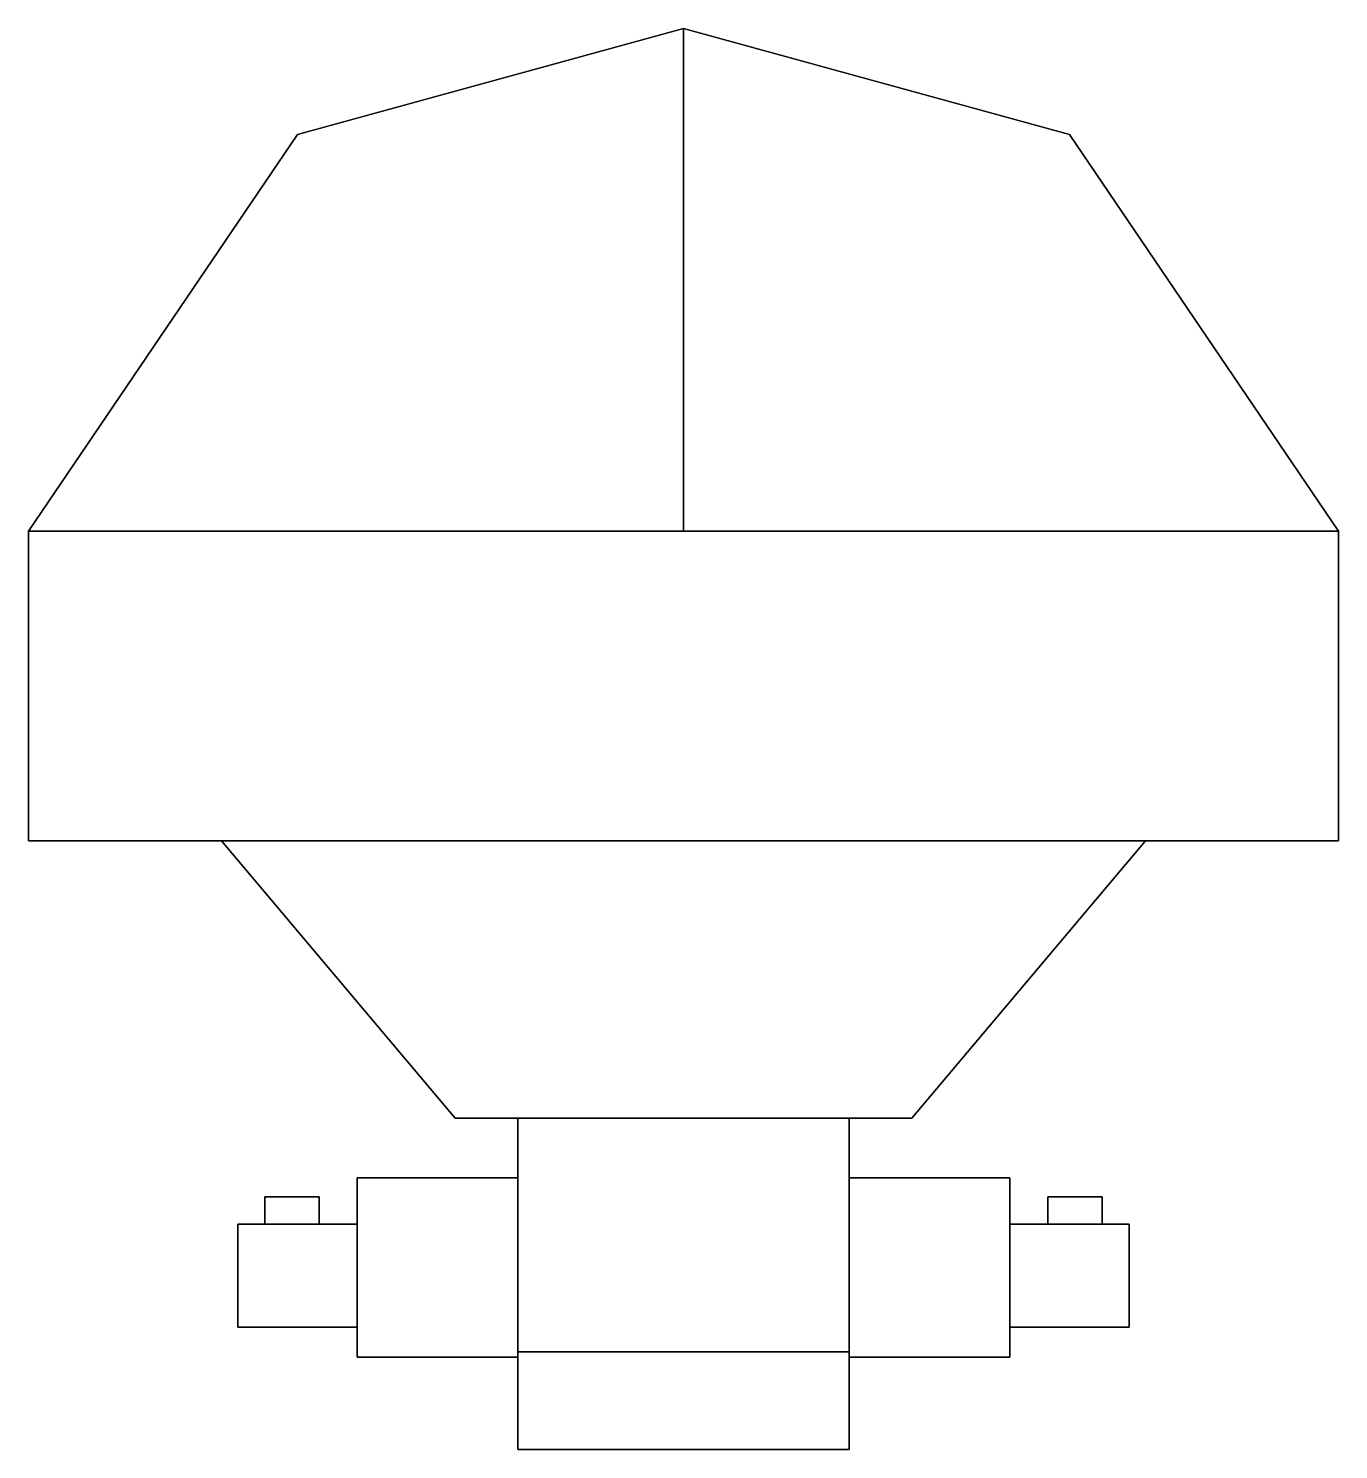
# Model space of a CAD drawing. Extents: x -2.41 to 2.41, y -2.87 to 2.36.
import ezdxf

# ---------------------------------------------------------------- set-up
doc = ezdxf.new("R2010")
doc.units = 0
doc.layers.add('TURRET', color=2, linetype='CONTINUOUS')

msp = doc.modelspace()

# ---------------------------------------------------------------- linework, layer by layer
at = {"layer": 'TURRET'}
for points in [[(-2.41, 0.51, 1.64), (-1.42, 1.97, 1.64), (0, 2.36, 1.64), (0, 0.51, 1.64)], [(0, 2.36, 4.06), (-1.42, 1.97, 4.06), (-2.41, 0.51, 4.06), (0, 0.51, 4.06)], [(0, 2.36, 1.64), (-1.42, 1.97, 1.64), (-1.42, 1.97, 4.06), (0, 2.36, 4.06)], [(-1.42, 1.97, 4.06), (0, 2.36, 4.06), (0, 2.36, 5.09), (-1.42, 1.97, 5.09)], [(0, 0.51, 1.64), (0, 2.36, 1.64), (1.42, 1.97, 1.64), (2.41, 0.51, 1.64)], [(1.42, 1.97, 4.06), (0, 2.36, 4.06), (0, 0.51, 4.06), (2.41, 0.51, 4.06)], [(1.42, 1.97, 1.64), (0, 2.36, 1.64), (0, 2.36, 4.06), (1.42, 1.97, 4.06)], [(1.42, 1.97, 4.06), (0, 2.36, 4.06), (0, 2.36, 5.09), (1.42, 1.97, 5.09)], [(-2.41, 0.51, 4.06), (-1.42, 1.97, 4.06), (-1.42, 1.97, 1.64), (-2.41, 0.51, 1.64)], [(-2.41, 0.51, 4.06), (-1.42, 1.97, 4.06), (-1.42, 1.97, 5.09), (-2.41, 0.51, 5.09)], [(2.41, 0.51, 1.64), (1.42, 1.97, 1.64), (1.42, 1.97, 4.06), (2.41, 0.51, 4.06)], [(2.41, 0.51, 4.06), (1.42, 1.97, 4.06), (1.42, 1.97, 5.09), (2.41, 0.51, 5.09)], [(2.41, 0.51, 4.06), (-2.41, 0.51, 4.06), (-2.41, -0.63, 4.06), (2.41, -0.63, 4.06)], [(-2.41, -0.63, 1.64), (-2.41, 0.51, 1.64), (2.41, 0.51, 1.64), (2.41, -0.63, 1.64)], [(-2.41, -0.63, 4.06), (-2.41, 0.51, 4.06), (-2.41, 0.51, 1.64), (-2.41, -0.63, 1.64)], [(-2.41, -0.63, 4.06), (-2.41, 0.51, 4.06), (-2.41, 0.51, 5.09), (-2.41, -0.63, 5.09)], [(2.41, -0.63, 1.64), (2.41, 0.51, 1.64), (2.41, 0.51, 4.06), (2.41, -0.63, 4.06)], [(2.41, -0.63, 4.06), (2.41, 0.51, 4.06), (2.41, 0.51, 5.09), (2.41, -0.63, 5.09)], [(-1.7, -0.63, 4.06), (-2.41, -0.63, 4.06), (-2.41, -0.63, 1.64), (-1.7, -0.63, 1.64)], [(-1.7, -0.63, 4.06), (-2.41, -0.63, 4.06), (-2.41, -0.63, 5.09), (-1.7, -0.63, 5.09)], [(1.7, -0.63, 4.06), (-1.7, -0.63, 4.06), (-0.84, -1.65, 4.06), (0.84, -1.65, 4.06)], [(-0.84, -1.65, 1.64), (-1.7, -0.63, 1.64), (1.7, -0.63, 1.64), (0.84, -1.65, 1.64)], [(-0.84, -1.65, 4.06), (-1.7, -0.63, 4.06), (-1.7, -0.63, 1.64), (-0.84, -1.65, 1.64)], [(-0.84, -1.65, 4.06), (-1.7, -0.63, 4.06), (-1.7, -0.63, 5.09), (-0.84, -1.65, 5.09)], [(0.84, -1.65, 1.64), (1.7, -0.63, 1.64), (1.7, -0.63, 4.06), (0.84, -1.65, 4.06)], [(0.84, -1.65, 4.06), (1.7, -0.63, 4.06), (1.7, -0.63, 5.09), (0.84, -1.65, 5.09)], [(2.41, -0.63, 4.06), (1.7, -0.63, 4.06), (1.7, -0.63, 1.64), (2.41, -0.63, 1.64)], [(1.7, -0.63, 4.06), (2.41, -0.63, 4.06), (2.41, -0.63, 5.09), (1.7, -0.63, 5.09)], [(0.84, -1.65, 4.06), (-0.84, -1.65, 4.06), (-0.84, -1.65, 1.64), (0.84, -1.65, 1.64)], [(-0.61, -1.65, 4.06), (-0.84, -1.65, 4.06), (-0.84, -1.65, 5.09), (-0.61, -1.65, 5.09)], [(-0.61, -2.51, 3.04), (-0.61, -1.65, 2.64), (0.61, -1.65, 2.64), (0.61, -2.51, 3.04)], [(-0.61, -2.51, 3.19), (-0.61, -1.65, 3.19), (-0.61, -1.65, 2.64), (-0.61, -2.51, 3.04)], [(0.61, -1.65, 3.19), (-0.61, -1.65, 3.19), (-0.61, -1.65, 5.4), (0.61, -1.65, 5.4)], [(0.61, -1.65, 5.4), (-0.61, -1.65, 5.4), (-0.61, -2.87, 5.4), (0.61, -2.87, 5.4)], [(-0.61, -2.87, 3.19), (-0.61, -1.65, 3.19), (0.61, -1.65, 3.19), (0.61, -2.87, 3.19)], [(-0.61, -2.87, 5.4), (-0.61, -1.65, 5.4), (-0.61, -1.65, 3.19), (-0.61, -2.87, 3.19)], [(0.61, -2.51, 3.04), (0.61, -1.65, 2.64), (0.61, -1.65, 3.19), (0.61, -2.51, 3.19)], [(0.61, -2.87, 3.19), (0.61, -1.65, 3.19), (0.61, -1.65, 5.4), (0.61, -2.87, 5.4)], [(0.61, -1.65, 4.06), (0.84, -1.65, 4.06), (0.84, -1.65, 5.09), (0.61, -1.65, 5.09)], [(-0.61, -1.87, 5.18), (-1.2, -1.87, 5.18), (-1.2, -2.53, 5.18), (-0.61, -2.53, 5.18)], [(-1.2, -2.53, 3.56), (-1.2, -1.87, 3.56), (-0.61, -1.87, 3.56), (-0.61, -2.53, 3.56)], [(-0.61, -1.87, 3.56), (-1.2, -1.87, 3.56), (-1.2, -1.87, 5.18), (-0.61, -1.87, 5.18)], [(-1.2, -2.53, 5.18), (-1.2, -1.87, 5.18), (-1.2, -1.87, 3.56), (-1.2, -2.53, 3.56)], [(1.2, -1.87, 3.56), (0.61, -1.87, 3.56), (0.61, -1.87, 5.18), (1.2, -1.87, 5.18)], [(1.2, -1.87, 5.18), (0.61, -1.87, 5.18), (0.61, -2.53, 5.18), (1.2, -2.53, 5.18)], [(0.61, -2.53, 3.56), (0.61, -1.87, 3.56), (1.2, -1.87, 3.56), (1.2, -2.53, 3.56)], [(1.2, -2.53, 3.56), (1.2, -1.87, 3.56), (1.2, -1.87, 5.18), (1.2, -2.53, 5.18)], [(-1.34, -1.94, 4.68), (-1.54, -1.94, 4.68), (-1.54, -1.94, 4.95), (-1.34, -1.94, 4.95)], [(-1.54, -2.04, 4.95), (-1.54, -1.94, 4.95), (-1.54, -1.94, 4.68), (-1.54, -2.04, 4.68)], [(-1.34, -1.94, 4.95), (-1.54, -1.94, 4.95), (-1.54, -2.04, 4.95), (-1.34, -2.04, 4.95)], [(-1.54, -2.04, 4.68), (-1.54, -1.94, 4.68), (-1.34, -1.94, 4.68), (-1.34, -2.04, 4.68)], [(-1.34, -2.04, 4.68), (-1.34, -1.94, 4.68), (-1.34, -1.94, 4.95), (-1.34, -2.04, 4.95)], [(1.54, -1.94, 4.68), (1.34, -1.94, 4.68), (1.34, -1.94, 4.95), (1.54, -1.94, 4.95)], [(1.34, -2.04, 4.95), (1.34, -1.94, 4.95), (1.34, -1.94, 4.68), (1.34, -2.04, 4.68)], [(1.54, -1.94, 4.95), (1.34, -1.94, 4.95), (1.34, -2.04, 4.95), (1.54, -2.04, 4.95)], [(1.34, -2.04, 4.68), (1.34, -1.94, 4.68), (1.54, -1.94, 4.68), (1.54, -2.04, 4.68)], [(1.54, -2.04, 4.68), (1.54, -1.94, 4.68), (1.54, -1.94, 4.95), (1.54, -2.04, 4.95)], [(-1.2, -2.04, 4.62), (-1.64, -2.04, 4.62), (-1.64, -2.04, 5.01), (-1.2, -2.04, 5.01)], [(-1.2, -2.04, 5.01), (-1.64, -2.04, 5.01), (-1.64, -2.42, 5.01), (-1.2, -2.42, 5.01)], [(-1.64, -2.42, 4.62), (-1.64, -2.04, 4.62), (-1.2, -2.04, 4.62), (-1.2, -2.42, 4.62)], [(-1.64, -2.42, 5.01), (-1.64, -2.04, 5.01), (-1.64, -2.04, 4.62), (-1.64, -2.42, 4.62)], [(1.2, -2.42, 4.62), (1.2, -2.04, 4.62), (1.64, -2.04, 4.62), (1.64, -2.42, 4.62)], [(1.64, -2.04, 4.62), (1.2, -2.04, 4.62), (1.2, -2.04, 5.01), (1.64, -2.04, 5.01)], [(1.64, -2.04, 5.01), (1.2, -2.04, 5.01), (1.2, -2.42, 5.01), (1.64, -2.42, 5.01)], [(1.64, -2.42, 4.62), (1.64, -2.04, 4.62), (1.64, -2.04, 5.01), (1.64, -2.42, 5.01)], [(-1.2, -2.42, 5.01), (-1.64, -2.42, 5.01), (-1.64, -2.42, 4.62), (-1.2, -2.42, 4.62)], [(1.64, -2.42, 5.01), (1.2, -2.42, 5.01), (1.2, -2.42, 4.62), (1.64, -2.42, 4.62)], [(0.61, -2.51, 3.19), (-0.61, -2.51, 3.19), (-0.61, -2.51, 3.04), (0.61, -2.51, 3.04)], [(-0.61, -2.53, 5.18), (-1.2, -2.53, 5.18), (-1.2, -2.53, 3.56), (-0.61, -2.53, 3.56)], [(1.2, -2.53, 5.18), (0.61, -2.53, 5.18), (0.61, -2.53, 3.56), (1.2, -2.53, 3.56)], [(0.61, -2.87, 5.4), (-0.61, -2.87, 5.4), (-0.61, -2.87, 3.19), (0.61, -2.87, 3.19)]]:
    msp.add_3dface(points, dxfattribs=at)

doc.saveas('drawing.dxf')
